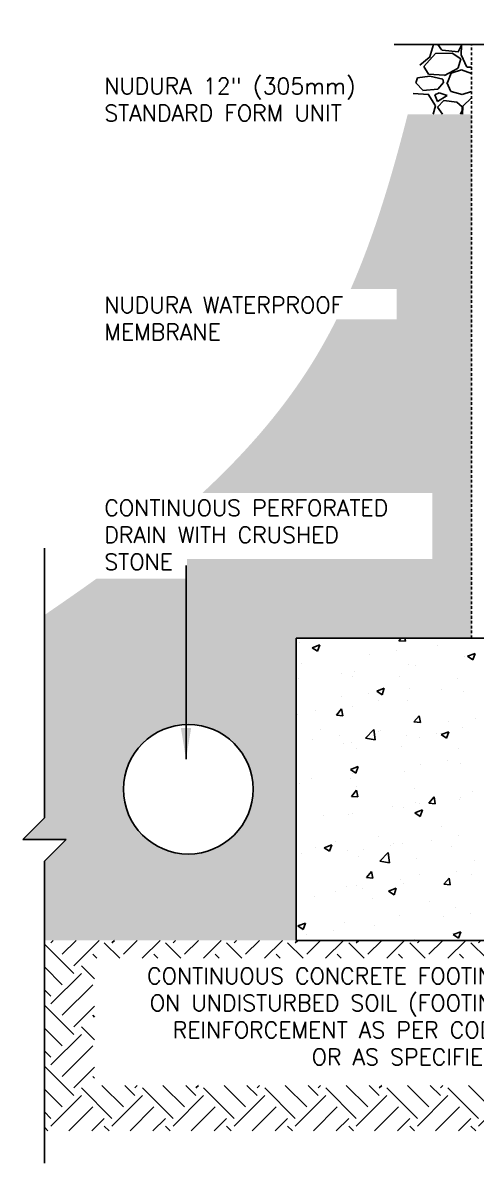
# Model space of a CAD drawing. Header units: inches. Extents: x -50.4 to 3.7, y 129.4 to 182.3.
# Drawn here: x -50.4 to -29.5, y 129.4 to 182.3 of the extents above; entities that cross this region are included whole.
import ezdxf

# ---------------------------------------------------------------- set-up
doc = ezdxf.new("R2010")
doc.units = ezdxf.units.IN
doc.header["$LTSCALE"] = 0.5
doc.header["$MEASUREMENT"] = 0
doc.linetypes.add('DASHED2', pattern=[0.375, 0.25, -0.125])
for name, color, linetype in [('HATCH', 12, 'Continuous'), ('LINE50', 5, 'Continuous'), ('LINE9', 9, 'Continuous'), ('TEXT', 4, 'Continuous')]:
    doc.layers.add(name, color=color, linetype=linetype)
doc.styles.get("Standard").update_dxf_attribs({"font": 'romans.shx'})
doc.dimstyles.get("Standard").update_dxf_attribs({"dimtxt": 0.18, "dimasz": 0.18, "dimexe": 0.18, "dimexo": 0.0625, "dimgap": 0.09, "dimtad": 0, "dimtih": 1, "dimtoh": 1, "dimdec": 4, "dimzin": 0, "dimdsep": 46, "dimtxsty": 'Standard', "dimcen": 0.09, "dimadec": 0, "dimazin": 0, "dimtfac": 1, "dimtdec": 4, "dimtofl": 0, "dimtmove": 0, "dimatfit": 3, "dimfxl": 1, "dimtolj": 1, "dimtzin": 0, "dimarcsym": 0})
pattern_1 = [(229.0128, (2.10731, 3.03724), (-23.52512434, -27.41474946), [0.403608, -39.957264]), (185.9697, (1.84259, 2.73257), (35.94216342, 3.6278037), [0.692604, -68.567775]), (133.5104, (1.15374, 2.66054), (30.57133288, -32.47142825), [0.488364, -48.348096]), (268.2737, (-0.00299, 1.89024), (1.95238674, 60.0432196), [0.630714, -62.440674]), (293.8337, (-0.02199, 1.25981), (-15.62603158, 35.73271965), [0.618465, -61.22812]), (358.2737, (0.22792, 0.69408), (-60.0432196, 1.95238674), [0.630714, -62.440674]), (38.6942, (0.85835, 0.67508), (-38.470510454, -30.67604631), [0.834087, -82.574547]), (73.2553, (1.50935, 1.19652), (19.844975254, 66.356437674), [0.787464, -77.958963]), (122.4296, (1.73622, 1.9506), (-24.67701297, 38.57518704), [0.63285, -62.65222]), (176.2364, (1.39685, 2.48476), (33.04733355, -2.42358823), [0.722496, -35.40229]), (223.3974, (0.67591, 2.53218), (-35.41861008, -33.623237206), [0.934344, -92.500125]), (139.8141, (2.96708, 1.91207), (-21.3109536, 17.63074976), [0.318903, -31.57153]), (172.4692, (2.72345, 2.11785), (39.09876982, -5.31846614), [0.60671, -60.064533]), (226, (2.122, 2.1974), (0.052357, -2.999544), [0.424263, -3.818376]), (204.1986, (1.90572, 2.55365), (14.8930001, 6.2608762), [0.228474, -22.618845]), (292.8014, (1.6973, 2.46), (-3.1566145, 8.9462729), [0.32311, -15.832386]), (31.9638, (1.82254, 2.16214), (8.8939088, 6.1561652), [0.524787, -16.96807]), (162.5651, (2.2678, 2.43995), (6.0514446, -2.894824), [0.379473, -9.10736]), (17.3895, (-0.04241, 2.42963), (29.83836617, 9.5221797), [0.5316, -52.628535]), (71.3462, (0.4649, 2.5885), (-11.42222856, -33.20440897), [0.445983, -44.152224]), (294.1986, (2.2573, 3.03986), (-6.2608762, 14.8930001), [0.456945, -22.390374]), (344.6105, (2.4446, 2.62306), (-30.15250873, 8.47503508), [0.5316, -52.628535]), (340.444, (-0.00995, 0.5699), (-15.1024352, 5.737288), [0.51264, -25.11937]), (295.7751, (0.47312, 0.39832), (-15.5736216, 32.73319852), [0.429534, -42.52393]), (67.8014, (2.33964, 0.04084), (5.7373041, 15.1024291), [0.456945, -22.390374]), (18.354, (2.51229, 0.46392), (-38.78463758, -12.6787998), [0.502893, -49.786272]), (70.444, (0.86987, 0.0152), (-5.737288, -15.1024352), [0.25632, -25.37569]), (102.3099, (2.1597, 0.0377), (-3.2089649, 11.9458175), [0.15297, -15.144087]), (166.9638, (2.12706, 0.18715), (9.050988, -2.8424656), [0.618465, -11.75085]), (187.009, (1.52453, 0.32666), (29.94307292, 3.52311322), [0.57315, -56.74177]), (304.6901, (1.82726, 1.8922), (-3.1042615, 5.9467276), [0.432666, -10.383987]), (354.1572, (2.0735, 1.53642), (51.09694541, -5.109037466), [0.755382, -74.78269]), (61.9454, (2.82496, 1.45952), (-11.63167187, -21.20623163), [0.30887, -30.57802]), (91, (2.9702, 1.732), (-3.0519, 2.947186), [0.18, -2.82]), (121.2564, (1.46297, 0.4156), (12.36465767, -20.78738036), [0.416772, -41.26056]), (49.0128, (1.24672, 0.77188), (23.52512434, 27.41474946), [0.807216, -39.553656]), (1, (1.7762, 1.3812), (2.947186, 3.0519), [0.78, -2.22]), (326.3048, (2.55605, 1.39482), (-30.36191462, 20.47325553), [0.474342, -46.959822]), (255.0546, (2.9507, 1.13167), (-2.7901139, -12.0505299), [0.436806, -21.403524]), (208.646, (2.83805, 0.70964), (-56.46773345, -30.99024094), [0.711195, -70.408422]), (176.4261, (2.2139, 0.3687), (-39.04641873, 2.31888361), [0.752397, -74.487222])]

msp = doc.modelspace()

# ---------------------------------------------------------------- hatches: boundary and pattern name
h = msp.add_hatch()
h.set_pattern_fill('ANSI31', color=256, style=0)
h.paths.add_polyline_path([(-46.854, 160.364), (-31.765, 160.364), (-31.765, 156.346), (-46.854, 156.346)], flags=25)
at = {"layer": 'HATCH'}
h = msp.add_hatch(dxfattribs=at)
h.set_pattern_fill('GRAVEL', color=256, scale=3, angle=1, style=0)
h.set_pattern_definition(pattern_1)
edge = h.paths.add_edge_path()
edge.add_line((-32.619, 178.037), (-29.667, 178.037))
edge.add_line((-29.667, 178.037), (-29.667, 181.269))
edge.add_line((-29.667, 181.269), (-31.822, 181.269))
edge.add_spline(control_points=[(-31.822, 181.269), (-32.083, 180.189), (-32.344, 179.109), (-32.619, 178.037)], knot_values=[29.469694, 29.469694, 29.469694, 29.469694, 32.724039, 32.724039, 32.724039, 32.724039], degree=3, periodic=0)
h = msp.add_hatch(dxfattribs=at)
h.set_pattern_fill('GRAVEL', color=256, scale=3, angle=1, style=0)
h.set_pattern_definition(pattern_1)
edge = h.paths.add_edge_path()
edge.add_spline(control_points=[(-35.917, 168.534), (-36.314, 167.742), (-37.965, 164.807), (-40.253, 162.229), (-42.12, 160.496)], knot_values=[9.189847, 9.189847, 9.189847, 9.189847, 11.87991, 19.428878, 19.428878, 19.428878, 19.428878], degree=3, periodic=0)
edge.add_line((-42.12, 160.496), (-31.476, 160.496))
edge.add_line((-31.476, 160.496), (-31.476, 157.429))
edge.add_line((-31.476, 157.429), (-42.84, 157.429))
edge.add_line((-42.84, 157.429), (-42.84, 156.518))
edge.add_line((-42.84, 156.518), (-47.033, 156.518))
edge.add_spline(control_points=[(-47.033, 156.518), (-47.83, 155.944), (-48.634, 155.39), (-49.438, 154.835)], knot_values=[0, 0, 0, 0, 2.936127, 2.936127, 2.936127, 2.936127], degree=3, periodic=0)
edge.add_line((-49.438, 154.835), (-49.438, 145.442))
edge.add_line((-49.438, 145.442), (-50.438, 144.442))
edge.add_line((-50.438, 144.442), (-49.438, 144.442))
edge.add_line((-49.438, 144.442), (-48.438, 144.442))
edge.add_line((-48.438, 144.442), (-49.438, 143.442))
edge.add_line((-49.438, 143.442), (-49.438, 139.769))
edge.add_line((-49.438, 139.769), (-37.792, 139.769))
edge.add_line((-37.792, 139.769), (-37.792, 153.769))
edge.add_line((-37.792, 153.769), (-29.667, 153.769))
edge.add_line((-29.667, 153.769), (-29.667, 178.037))
edge.add_line((-29.667, 178.037), (-32.619, 178.037))
edge.add_spline(control_points=[(-32.619, 178.037), (-33.332, 175.246), (-34.134, 172.505), (-35.257, 169.943)], knot_values=[21.00319, 21.00319, 21.00319, 21.00319, 29.469694, 29.469694, 29.469694, 29.469694], degree=3, periodic=0)
edge.add_line((-35.257, 169.943), (-33.14, 169.943))
edge.add_line((-33.14, 169.943), (-33.14, 168.534))
edge.add_line((-33.14, 168.534), (-35.917, 168.534))
edge = h.paths.add_edge_path(flags=16)
edge.add_arc((-42.777, 146.769), 3, 0, 360)
h = msp.add_hatch(dxfattribs=at)
h.set_pattern_fill('EARTH', color=256, scale=8, angle=45, style=0)
h.paths.add_polyline_path([(-27.676, 133.051), (-47.12, 133.051), (-47.12, 138.939), (-27.676, 138.939)], flags=16)
h.paths.add_polyline_path([(-49.438, 139.769), (-49.438, 130.948), (2.684, 130.948), (2.684, 139.769)])

# ---------------------------------------------------------------- linework, layer by layer
for p, q in [((-33.029, 153.648), (-32.928, 153.769)), ((-32.73, 153.622), (-32.757, 153.769)), ((-37.608, 153.556), (-37.608, 153.556)), ((-37.04, 153.326), (-36.69, 153.46)), ((-37.04, 153.326), (-36.791, 153.158)), ((-36.791, 153.158), (-36.689, 153.46)), ((-33.029, 153.648), (-32.73, 153.622)), ((-31.24, 153.429), (-31.24, 153.429)), ((-34.385, 153.015), (-34.385, 153.015)), ((-33.134, 153.18), (-33.134, 153.18)), ((-29.979, 152.939), (-29.979, 152.939)), ((-29.854, 152.925), (-29.504, 153.06)), ((-29.854, 152.925), (-29.605, 152.757)), ((-29.605, 152.757), (-29.504, 153.06)), ((-37.543, 152.599), (-37.543, 152.599)), ((-35.101, 152.244), (-35.101, 152.244)), ((-32.576, 152.564), (-32.576, 152.564)), ((-32.263, 152.492), (-32.263, 152.492)), ((-37.669, 151.892), (-37.669, 151.892)), ((-35.671, 152.111), (-35.671, 152.111)), ((-35.179, 151.991), (-35.179, 151.991)), ((-33.001, 151.998), (-33.001, 151.998)), ((-30.332, 151.885), (-30.332, 151.885)), ((-34.449, 151.207), (-34.449, 151.207)), ((-34.055, 151.313), (-33.705, 151.447)), ((-34.055, 151.313), (-33.806, 151.145)), ((-33.806, 151.145), (-33.705, 151.447)), ((-32.555, 151.457), (-32.555, 151.457)), ((-31.065, 151.394), (-31.065, 151.394)), ((-30.04, 151.274), (-30.04, 151.274)), ((-35.701, 151.043), (-35.701, 151.043)), ((-35.162, 150.579), (-35.162, 150.579)), ((-33.981, 150.893), (-33.981, 150.893)), ((-32.637, 150.899), (-32.637, 150.899)), ((-37.729, 150.227), (-37.729, 150.227)), ((-36.897, 150.393), (-36.897, 150.393)), ((-35.922, 150.201), (-35.681, 150.488)), ((-35.922, 150.201), (-35.623, 150.175)), ((-35.623, 150.175), (-35.681, 150.488)), ((-32.335, 149.887), (-32.094, 150.174)), ((-32.036, 149.861), (-32.094, 150.174)), ((-29.461, 150.065), (-29.461, 150.065)), ((-36.644, 149.556), (-36.644, 149.556)), ((-34.572, 149.129), (-34.182, 149.535)), ((-34.127, 149.06), (-34.182, 149.535)), ((-33.871, 149.485), (-33.871, 149.485)), ((-32.335, 149.887), (-32.037, 149.861)), ((-30.713, 149.9), (-30.713, 149.9)), ((-30.101, 149.61), (-30.101, 149.61)), ((-37.016, 149.071), (-37.016, 149.071)), ((-35.764, 149.235), (-35.764, 149.235)), ((-34.572, 149.129), (-34.127, 149.06)), ((-33.975, 149.443), (-33.975, 149.443)), ((-32.698, 149.235), (-32.698, 149.235)), ((-32.071, 149.143), (-32.071, 149.143)), ((-31.306, 149.33), (-31.306, 149.33)), ((-31.071, 149.299), (-30.72, 149.434)), ((-31.071, 149.299), (-30.822, 149.132)), ((-30.822, 149.132), (-30.72, 149.434)), ((-37.79, 148.563), (-37.79, 148.563)), ((-35.59, 148.884), (-35.59, 148.884)), ((-35.223, 148.915), (-35.223, 148.915)), ((-34.987, 148.643), (-34.987, 148.643)), ((-32.921, 148.771), (-32.921, 148.771)), ((-30.252, 148.659), (-30.252, 148.659)), ((-32.028, 147.928), (-32.028, 147.928)), ((-30.777, 148.093), (-30.777, 148.093)), ((-30.161, 147.945), (-30.161, 147.945)), ((-35.272, 147.687), (-34.922, 147.821)), ((-35.272, 147.687), (-35.023, 147.519)), ((-35.186, 147.513), (-35.186, 147.513)), ((-35.023, 147.519), (-34.921, 147.821)), ((-32.758, 147.57), (-32.758, 147.57)), ((-37.639, 147.014), (-37.639, 147.014)), ((-37.08, 147.263), (-37.08, 147.263)), ((-35.284, 147.25), (-35.284, 147.25)), ((-34.97, 146.901), (-34.97, 146.901)), ((-35.228, 146.44), (-34.987, 146.727)), ((-35.228, 146.44), (-34.929, 146.414)), ((-34.929, 146.414), (-34.987, 146.727)), ((-32.301, 146.789), (-32.301, 146.789)), ((-31.642, 146.126), (-31.401, 146.413)), ((-31.343, 146.1), (-31.4, 146.413)), ((-30.198, 146.37), (-30.198, 146.37)), ((-29.632, 146.676), (-29.632, 146.676)), ((-33.344, 145.956), (-33.344, 145.956)), ((-32.819, 145.906), (-32.819, 145.906)), ((-32.287, 145.674), (-31.937, 145.808)), ((-32.278, 146.16), (-32.278, 146.16)), ((-32.092, 146.121), (-32.092, 146.121)), ((-32.038, 145.506), (-31.937, 145.808)), ((-31.642, 146.126), (-31.343, 146.1)), ((-30.222, 146.281), (-30.222, 146.281)), ((-36.501, 145.541), (-36.501, 145.541)), ((-35.345, 145.586), (-35.345, 145.586)), ((-35.194, 145.66), (-35.194, 145.66)), ((-32.287, 145.674), (-32.038, 145.506)), ((-31.08, 145.062), (-31.08, 145.062)), ((-35.944, 144.346), (-35.944, 144.346)), ((-33.996, 144.562), (-33.996, 144.562)), ((-33.274, 144.234), (-33.274, 144.234)), ((-32.88, 144.242), (-32.88, 144.242)), ((-31.514, 144.398), (-31.514, 144.398)), ((-30.283, 144.616), (-30.283, 144.616)), ((-37.558, 143.788), (-37.558, 143.788)), ((-36.912, 144.061), (-36.912, 144.061)), ((-36.488, 144.061), (-36.138, 144.195)), ((-36.488, 144.061), (-36.24, 143.893)), ((-36.239, 143.893), (-36.138, 144.195)), ((-35.405, 143.921), (-35.405, 143.921)), ((-34.889, 143.675), (-34.889, 143.675)), ((-34.659, 143.984), (-34.659, 143.984)), ((-33.909, 143.431), (-33.52, 143.836)), ((-33.464, 143.362), (-33.519, 143.837)), ((-33.407, 144.149), (-33.407, 144.149)), ((-30.605, 144.121), (-30.605, 144.121)), ((-33.909, 143.431), (-33.464, 143.362)), ((-32.22, 143.562), (-32.22, 143.562)), ((-29.551, 143.449), (-29.551, 143.449)), ((-34.534, 142.679), (-34.293, 142.966)), ((-34.534, 142.679), (-34.235, 142.653)), ((-34.235, 142.653), (-34.293, 142.966)), ((-32.086, 142.812), (-32.086, 142.812)), ((-30.948, 142.365), (-30.707, 142.652)), ((-30.649, 142.339), (-30.707, 142.652)), ((-30.344, 142.952), (-30.344, 142.952)), ((-29.671, 142.842), (-29.671, 142.842)), ((-35.466, 142.257), (-35.466, 142.257)), ((-35.002, 142.311), (-35.002, 142.311)), ((-34.723, 142.177), (-34.723, 142.177)), ((-33.504, 142.048), (-33.154, 142.182)), ((-33.255, 141.88), (-33.153, 142.182)), ((-32.941, 142.577), (-32.941, 142.577)), ((-32.829, 142.426), (-32.829, 142.426)), ((-30.948, 142.365), (-30.649, 142.339)), ((-36.938, 141.805), (-36.938, 141.805)), ((-35.974, 142.012), (-35.974, 142.012)), ((-34.269, 141.692), (-34.269, 141.692)), ((-33.504, 142.048), (-33.255, 141.88)), ((-31.6, 141.579), (-31.6, 141.579)), ((-30.405, 141.287), (-30.405, 141.287)), ((-29.735, 141.035), (-29.735, 141.035)), ((-37.705, 140.435), (-37.355, 140.57)), ((-37.456, 140.268), (-37.355, 140.57)), ((-35.527, 140.593), (-35.527, 140.593)), ((-33.002, 140.913), (-33.002, 140.913)), ((-30.987, 140.87), (-30.987, 140.87)), ((-37.705, 140.435), (-37.456, 140.268)), ((-37.29, 140.04), (-37.29, 140.04)), ((-36.038, 140.205), (-36.038, 140.205)), ((-34.144, 140.454), (-34.144, 140.454)), ((-30.519, 140.035), (-30.169, 140.169)), ((-30.519, 140.035), (-30.27, 139.867)), ((-30.27, 139.867), (-30.169, 140.169)), ((-32.292, 139.829), (-32.292, 139.829))]:
    msp.add_line(p, q, dxfattribs=at)
at = {"layer": 'LINE50'}
for p, q in [((-1.792, 153.769), (-37.792, 153.769)), ((-37.792, 153.769), (-37.792, 139.769)), ((-1.792, 139.769), (-37.792, 139.769))]:
    msp.add_line(p, q, dxfattribs=at)
at = {"layer": 'LINE9', "linetype": 'DASHED2'}
msp.add_line((-29.667, 153.769), (-29.667, 181.269), dxfattribs=at)
at = {"layer": 'LINE9'}
for p, q in [((-49.438, 157.936), (-49.438, 145.442)), ((-50.438, 144.442), (-49.438, 145.442)), ((-50.438, 144.442), (-49.438, 144.442)), ((-49.438, 144.442), (-48.438, 144.442)), ((-48.438, 144.442), (-49.438, 143.442)), ((-49.438, 129.448), (-49.438, 143.442))]:
    msp.add_line(p, q, dxfattribs=at)
msp.add_lwpolyline([(-8.341, 181.269), (-19.792, 181.269), (-20.792, 180.269), (-20.792, 181.269), (-20.792, 182.269), (-21.792, 181.269), (-33.243, 181.269)], dxfattribs=at)
at = {"layer": 'LINE9', "color": 9}
msp.add_circle((-42.777, 146.769), 3, dxfattribs=at)
at = {"layer": 'TEXT'}
for points in [[(-27.767, 179.098, 0, 0.36, 0), (-28.847, 179.098, 0, 0, 0), (-33.355, 179.098, 0, 0, 0)], [(-29.772, 169.153, 0, 0.36, 0), (-30.852, 169.153, 0, 0, 0), (-33.507, 169.153, 0, 0, 0)]]:
    msp.add_lwpolyline(points, format="xyseb", dxfattribs=at)

# ---------------------------------------------------------------- texts
at = {"layer": 'TEXT', "char_height": 0.75}
for s, insert, width, attachment_point in [('NUDURA 12" (305mm) STANDARD FORM UNIT', (-46.667, 179.715), 15.85848, 1), ('NUDURA WATERPROOF MEMBRANE ', (-46.667, 169.573), 15.85848, 1), ('CONTINUOUS PERFORATED \\PDRAIN WITH CRUSHED \\PSTONE  ', (-46.667, 160.176), 15.85848, 1), ('CONTINUOUS CONCRETE FOOTING ON UNDISTURBED SOIL (FOOTING REINFORCEMENT AS PER CODE OR AS SPECIFIED)', (-28.004, 136.119), 18.6698, 6)]:
    msp.add_mtext(s, dxfattribs=dict(at, insert=insert, width=width, attachment_point=attachment_point))

# ---------------------------------------------------------------- leaders
at = {"layer": 'TEXT'}
msp.add_leader([(-42.883, 148.163), (-42.883, 157.135)], dimstyle='Standard', override={"dimscale": 8, "dimgap": 0.09, "dimtad": 0}, dxfattribs=at)

doc.saveas('drawing.dxf')
